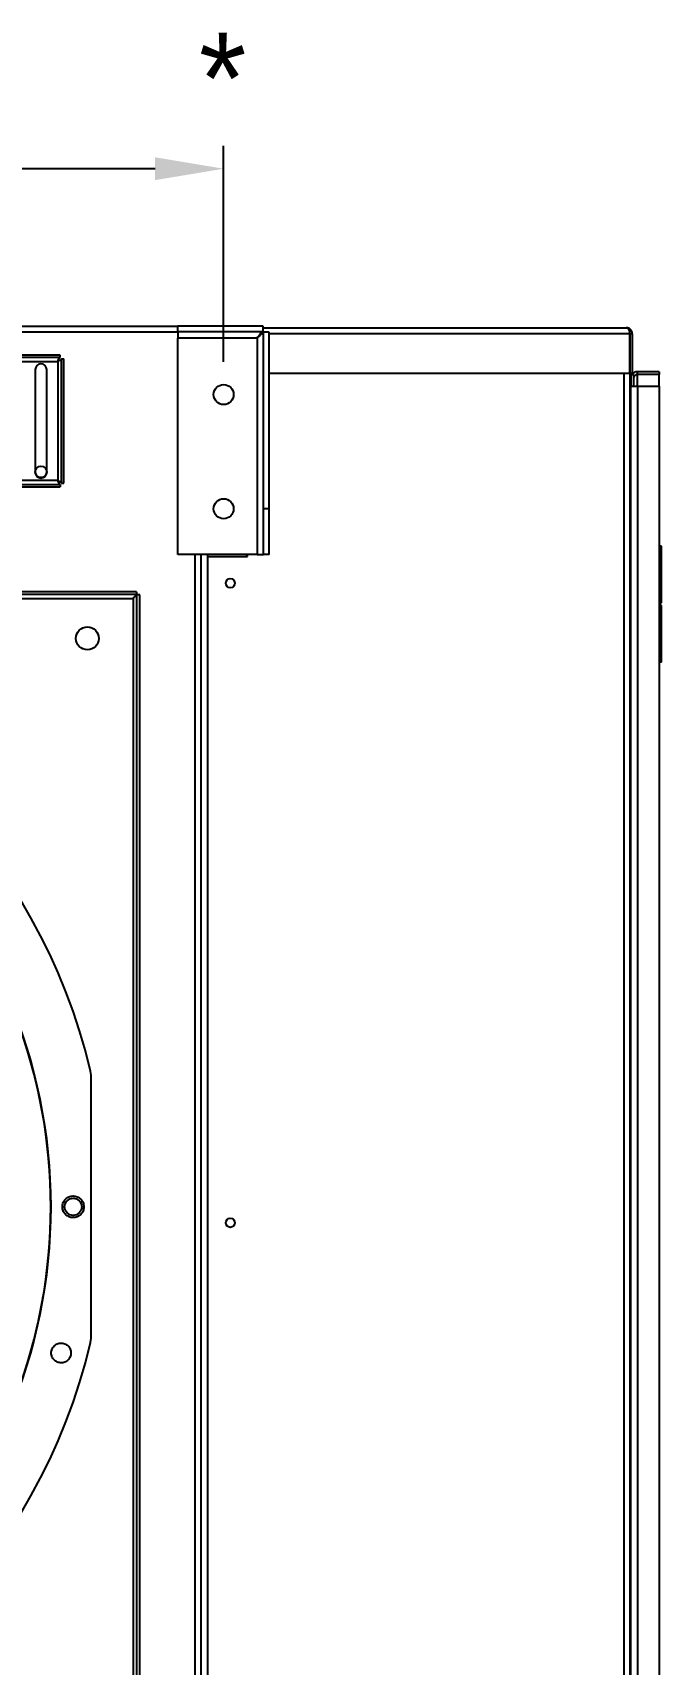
# Model space of a CAD drawing. Header units: inches. Extents: x 1229 to 1453, y -1023 to -720.
# Drawn here: x 1418.28 to 1432.05, y -755.28 to -719.56 of the extents above; entities that cross this region are included whole.
import ezdxf

# ---------------------------------------------------------------- set-up
doc = ezdxf.new("R2010")
doc.units = ezdxf.units.IN
doc.header["$MEASUREMENT"] = 0
doc.header["$PDSIZE"] = -1
doc.dimstyles.new('RAE Solutions', dxfattribs={"dimtxt": 2, "dimasz": 1.5, "dimexe": 0.5, "dimexo": 0.5, "dimgap": 0.5, "dimtad": 0, "dimtih": 1, "dimtoh": 1, "dimdec": 3, "dimrnd": 0.125, "dimzin": 1, "dimdsep": 46, "dimlunit": 5, "dimtxsty": 'Standard', "dimcen": 0.09, "dimadec": 0, "dimazin": 0, "dimtfac": 1, "dimtdec": 3, "dimtofl": 0, "dimtmove": 0, "dimatfit": 3, "dimfxl": 1, "dimtolj": 1, "dimtzin": 1, "dimarcsym": 0})

# ---------------------------------------------------------------- blocks, each defined once
blk = doc.blocks.new('*D283')
at = {"color": 0, "lineweight": -2, "transparency": 16777216}
for p, q in [((1392.524, -726.764), (1392.524, -722.04)), ((1422.462, -726.764), (1422.462, -722.04)), ((1394.024, -722.54), (1405.493, -722.54)), ((1420.962, -722.54), (1409.493, -722.54))]:
    blk.add_line(p, q, dxfattribs=at)
at = {"color": 0, "transparency": 16777216}
for points in [[(1394.024, -722.29), (1394.024, -722.79), (1392.524, -722.54)], [(1420.962, -722.29), (1420.962, -722.79), (1422.462, -722.54)]]:
    blk.add_solid(points, dxfattribs=at)
at = {"layer": 'Defpoints', "color": 0, "transparency": 16777216}
for p in [(1422.462, -722.54), (1392.524, -727.264), (1422.462, -727.264)]:
    blk.add_point(p, dxfattribs=at)
at = {"color": 0, "transparency": 16777216, "insert": (1407.493, -722.54), "char_height": 2, "attachment_point": 5}
blk.add_mtext('\\A1;30', dxfattribs=at)

msp = doc.modelspace()

# ---------------------------------------------------------------- linework, layer by layer
at = {"color": 18, "linetype": 'Continuous', "lineweight": 25, "true_color": 0x000000}
for p, q in [((1362.4618, -725.9825), (1421.4618, -725.9825)), ((1421.4618, -726.1125), (1421.4618, -725.9825)), ((1423.3247, -725.9825), (1421.4618, -725.9825)), ((1421.4618, -726.1125), (1421.4618, -725.9825)), ((1423.3247, -725.9825), (1421.4618, -725.9825)), ((1421.4618, -726.1125), (1421.4618, -725.9825)), ((1423.3247, -725.9825), (1421.4618, -725.9825)), ((1423.3247, -726.1125), (1423.3247, -725.9825)), ((1423.3247, -726.1125), (1423.3247, -725.9825)), ((1423.3247, -726.1125), (1423.3247, -725.9825)), ((1423.3247, -726.0196), (1431.2748, -726.0196)), ((1423.3247, -726.0196), (1431.2748, -726.0196)), ((1423.3247, -726.0196), (1431.2748, -726.0196)), ((1421.4618, -726.1155), (1362.4618, -726.1155)), ((1423.3247, -726.1125), (1421.4618, -726.1125)), ((1421.4618, -726.1125), (1421.4618, -726.2465)), ((1423.3247, -726.1125), (1421.4618, -726.1125)), ((1421.4618, -726.1125), (1421.4618, -726.2465)), ((1423.3247, -726.1125), (1421.4618, -726.1125)), ((1421.4618, -726.1125), (1421.4618, -726.2465)), ((1423.1978, -726.2465), (1421.4618, -726.2465)), ((1421.4618, -730.9825), (1421.4618, -726.2465)), ((1423.1978, -726.2465), (1421.4618, -726.2465)), ((1421.4618, -730.9825), (1421.4618, -726.2465)), ((1423.1978, -726.2465), (1421.4618, -726.2465)), ((1421.4618, -730.9825), (1421.4618, -726.2465)), ((1423.1978, -726.2465), (1423.1978, -730.9825)), ((1423.1978, -726.2465), (1423.1978, -730.9825)), ((1423.1978, -726.2465), (1423.1978, -730.9825)), ((1423.2941, -726.1526), (1423.2606, -726.1526)), ((1423.2941, -726.1526), (1423.2606, -726.1526)), ((1423.2941, -726.1526), (1423.2606, -726.1526)), ((1423.4618, -726.1196), (1423.3318, -726.1196)), ((1423.3318, -729.9825), (1423.3318, -726.1196)), ((1423.4618, -726.1196), (1423.3318, -726.1196)), ((1423.3318, -729.9825), (1423.3318, -726.1196)), ((1423.4618, -726.1196), (1423.3318, -726.1196)), ((1423.3318, -729.9825), (1423.3318, -726.1196)), ((1423.4618, -729.9825), (1423.4618, -726.1196)), ((1423.4618, -729.9825), (1423.4618, -726.1196)), ((1423.4618, -729.9825), (1423.4618, -726.1196)), ((1431.3507, -726.1526), (1423.4618, -726.1526)), ((1431.3507, -726.1526), (1423.4618, -726.1526)), ((1431.3507, -726.1526), (1423.4618, -726.1526)), ((1431.3507, -726.1526), (1431.3507, -727.0196)), ((1431.3578, -726.1526), (1431.3507, -726.1526)), ((1431.3507, -726.1526), (1431.3507, -727.0196)), ((1431.3578, -726.1526), (1431.3507, -726.1526)), ((1431.3507, -726.1526), (1431.3507, -727.0196)), ((1431.3578, -726.1526), (1431.3507, -726.1526)), ((1431.4078, -726.1526), (1431.3578, -726.1526)), ((1431.3578, -726.1526), (1431.3578, -727.0196)), ((1431.4078, -726.1526), (1431.3578, -726.1526)), ((1431.3578, -726.1526), (1431.3578, -727.0196)), ((1431.4078, -726.1526), (1431.3578, -726.1526)), ((1431.3578, -726.1526), (1431.3578, -727.0196)), ((1431.4078, -726.1526), (1431.4078, -727.0196)), ((1431.4078, -726.1526), (1431.4078, -727.0196)), ((1431.4078, -726.1526), (1431.4078, -727.0196)), ((1418.8839, -726.6239), (1395.0396, -726.6239)), ((1418.8839, -726.6739), (1395.0396, -726.6739)), ((1395.0948, -726.7569), (1418.8288, -726.7569)), ((1418.8288, -726.7569), (1418.8288, -729.3659)), ((1418.8839, -726.6739), (1418.8839, -726.6239)), ((1418.9118, -726.7017), (1418.9618, -726.7017)), ((1418.9118, -729.421), (1418.9118, -726.7017)), ((1418.9618, -729.421), (1418.9618, -726.7017)), ((1418.3368, -726.9364), (1418.3368, -729.1864)), ((1418.5868, -729.1864), (1418.5868, -726.9364)), ((1431.3507, -727.0196), (1423.4618, -727.0196)), ((1431.3507, -727.0196), (1423.4618, -727.0196)), ((1431.3507, -727.0196), (1423.4618, -727.0196)), ((1431.2248, -727.0196), (1431.2248, -764.4265)), ((1431.2248, -727.0196), (1431.2248, -764.4265)), ((1431.2248, -727.0196), (1431.2248, -764.4265)), ((1431.4078, -727.0196), (1431.3578, -727.0196)), ((1431.3578, -727.0196), (1431.3578, -764.4265)), ((1431.4078, -727.0196), (1431.3578, -727.0196)), ((1431.3578, -727.0196), (1431.3578, -764.4265)), ((1431.4078, -727.0196), (1431.3578, -727.0196)), ((1431.3578, -727.0196), (1431.3578, -764.4265)), ((1431.3738, -727.0456), (1431.3997, -727.0456)), ((1431.3738, -727.0456), (1431.3738, -727.2956)), ((1431.3738, -727.0456), (1431.3997, -727.0456)), ((1431.3738, -727.0456), (1431.3738, -727.2956)), ((1431.3738, -727.0456), (1431.3997, -727.0456)), ((1431.3738, -727.0456), (1431.3738, -727.2956)), ((1431.3997, -727.0456), (1431.4368, -727.0456)), ((1431.3997, -727.0456), (1431.4368, -727.0456)), ((1431.3997, -727.0456), (1431.4368, -727.0456)), ((1431.4368, -727.0456), (1431.4368, -727.2956)), ((1431.4368, -727.0456), (1431.4368, -727.2956)), ((1431.4368, -727.0456), (1431.4368, -727.2956)), ((1431.5198, -727.0456), (1431.5198, -726.9826)), ((1431.9988, -726.9826), (1431.5198, -726.9826)), ((1431.5198, -727.0456), (1431.5198, -726.9826)), ((1431.9988, -726.9826), (1431.5198, -726.9826)), ((1431.5198, -727.0456), (1431.5198, -726.9826)), ((1431.9988, -726.9826), (1431.5198, -726.9826)), ((1431.9988, -727.0456), (1431.5198, -727.0456)), ((1431.5198, -727.2956), (1431.5198, -727.0456)), ((1431.9988, -727.0456), (1431.5198, -727.0456)), ((1431.5198, -727.2956), (1431.5198, -727.0456)), ((1431.9988, -727.0456), (1431.5198, -727.0456)), ((1431.5198, -727.2956), (1431.5198, -727.0456)), ((1431.9988, -726.9826), (1431.9988, -727.0456)), ((1431.9988, -726.9826), (1431.9988, -727.0456)), ((1431.9988, -726.9826), (1431.9988, -727.0456)), ((1431.9988, -727.2956), (1431.9988, -727.0456)), ((1431.9988, -727.2956), (1431.9988, -727.0456)), ((1431.9988, -727.2956), (1431.9988, -727.0456)), ((1431.3738, -763.5456), (1431.3738, -727.2956)), ((1431.3738, -727.2956), (1431.3997, -727.2956)), ((1431.3738, -763.5456), (1431.3738, -727.2956)), ((1431.3738, -727.2956), (1431.3997, -727.2956)), ((1431.3738, -763.5456), (1431.3738, -727.2956)), ((1431.3738, -727.2956), (1431.3997, -727.2956)), ((1431.3997, -727.2956), (1431.5198, -727.2956)), ((1431.3997, -727.2956), (1431.5198, -727.2956)), ((1431.3997, -727.2956), (1431.5198, -727.2956)), ((1431.5198, -727.2956), (1431.5198, -763.5456)), ((1431.5198, -727.2956), (1431.9988, -727.2956)), ((1431.5198, -727.2956), (1431.5198, -763.5456)), ((1431.5198, -727.2956), (1431.9988, -727.2956)), ((1431.5198, -727.2956), (1431.5198, -763.5456)), ((1431.5198, -727.2956), (1431.9988, -727.2956)), ((1431.9988, -727.2956), (1431.9988, -763.5456)), ((1431.9988, -727.2956), (1431.9988, -763.5456)), ((1431.9988, -727.2956), (1431.9988, -763.5456)), ((1395.0396, -729.4489), (1418.8839, -729.4489)), ((1395.0396, -729.4989), (1418.8839, -729.4989)), ((1418.8288, -729.3659), (1395.0948, -729.3659)), ((1418.8839, -729.4489), (1418.8839, -729.4989)), ((1418.9118, -729.421), (1418.9618, -729.421)), ((1423.4618, -729.9825), (1423.3318, -729.9825)), ((1423.3318, -730.9825), (1423.3318, -729.9825)), ((1423.4618, -729.9825), (1423.3318, -729.9825)), ((1423.3318, -730.9825), (1423.3318, -729.9825)), ((1423.4618, -729.9825), (1423.3318, -729.9825)), ((1423.3318, -730.9825), (1423.3318, -729.9825)), ((1423.4618, -730.9825), (1423.4618, -729.9825)), ((1423.4618, -730.9825), (1423.4618, -729.9825)), ((1423.4618, -730.9825), (1423.4618, -729.9825)), ((1423.1978, -730.9825), (1421.4618, -730.9825)), ((1423.1978, -730.9825), (1421.4618, -730.9825)), ((1423.1978, -730.9825), (1421.4618, -730.9825)), ((1421.8288, -730.9825), (1421.8288, -764.4265)), ((1421.8288, -730.9825), (1421.8288, -764.4265)), ((1421.8288, -730.9825), (1421.8288, -764.4265)), ((1421.9618, -730.9825), (1421.9618, -764.4265)), ((1421.9618, -730.9825), (1421.9618, -764.4265)), ((1421.9618, -730.9825), (1421.9618, -764.4265)), ((1422.1078, -730.9825), (1422.1078, -731.0276)), ((1422.1078, -730.9825), (1422.1078, -731.0276)), ((1422.1078, -730.9825), (1422.1078, -731.0276)), ((1422.1078, -731.0276), (1422.1078, -764.4265)), ((1422.1078, -731.0276), (1422.9828, -731.0276)), ((1422.1078, -731.0276), (1422.1078, -764.4265)), ((1422.1078, -731.0276), (1422.9828, -731.0276)), ((1422.1078, -731.0276), (1422.1078, -764.4265)), ((1422.1078, -731.0276), (1422.9828, -731.0276)), ((1422.9618, -730.9825), (1422.9618, -731.0276)), ((1422.9618, -730.9825), (1422.9618, -731.0276)), ((1422.9618, -730.9825), (1422.9618, -731.0276)), ((1422.9828, -731.0276), (1422.9828, -730.9825)), ((1422.9828, -731.0276), (1422.9828, -730.9825)), ((1422.9828, -731.0276), (1422.9828, -730.9825)), ((1423.1978, -730.9825), (1423.3318, -730.9825)), ((1423.1978, -730.9825), (1423.3318, -730.9825)), ((1423.1978, -730.9825), (1423.3318, -730.9825)), ((1423.4618, -730.9825), (1423.3318, -730.9825)), ((1423.4618, -730.9825), (1423.3318, -730.9825)), ((1423.4618, -730.9825), (1423.3318, -730.9825)), ((1432.0458, -730.8006), (1431.9988, -730.8006)), ((1432.0458, -730.8006), (1431.9988, -730.8006)), ((1432.0458, -730.8006), (1431.9988, -730.8006)), ((1432.0458, -732.0406), (1432.0458, -730.8006)), ((1432.0458, -732.0406), (1432.0458, -730.8006)), ((1432.0458, -732.0406), (1432.0458, -730.8006)), ((1420.5544, -731.7987), (1393.5486, -731.7987)), ((1420.5544, -731.7987), (1420.5544, -731.8617)), ((1420.5544, -731.8617), (1393.5486, -731.8617)), ((1393.6245, -731.9447), (1420.4785, -731.9447)), ((1420.4785, -731.9447), (1420.4785, -759.1947)), ((1420.6245, -731.8687), (1420.5615, -731.8687)), ((1420.5615, -759.2706), (1420.5615, -731.8687)), ((1420.6245, -759.2706), (1420.6245, -731.8687)), ((1431.3578, -732.1031), (1431.3738, -732.1031)), ((1431.3578, -732.1031), (1431.3738, -732.1031)), ((1431.3578, -732.1031), (1431.3738, -732.1031)), ((1432.0458, -732.0406), (1431.9988, -732.0406)), ((1432.0458, -732.0406), (1431.9988, -732.0406)), ((1432.0458, -732.0406), (1431.9988, -732.0406)), ((1432.0453, -732.1031), (1431.9988, -732.1031)), ((1432.0453, -732.1031), (1431.9988, -732.1031)), ((1432.0453, -732.1031), (1431.9988, -732.1031)), ((1432.03, -732.1031), (1432.03, -732.0406)), ((1432.03, -732.1031), (1432.03, -732.0406)), ((1432.03, -732.1031), (1432.03, -732.0406)), ((1432.0453, -733.3431), (1432.0453, -732.1031)), ((1432.0453, -733.3431), (1432.0453, -732.1031)), ((1432.0453, -733.3431), (1432.0453, -732.1031)), ((1431.3578, -733.3431), (1431.3738, -733.3431)), ((1431.3578, -733.3431), (1431.3738, -733.3431)), ((1431.3578, -733.3431), (1431.3738, -733.3431)), ((1432.0453, -733.3431), (1431.9988, -733.3431)), ((1432.0453, -733.3431), (1431.9988, -733.3431)), ((1432.0453, -733.3431), (1431.9988, -733.3431)), ((1419.5602, -742.3832), (1419.5497, -742.2929)), ((1419.5603, -745.2608), (1419.5602, -742.3832)), ((1419.5602, -748.1384), (1419.5603, -745.2608)), ((1419.5497, -748.2287), (1419.5602, -748.1384))]:
    msp.add_line(p, q, dxfattribs=at)
for centre, radius in [((1422.4618, -727.4825), 0.2188), ((1422.4618, -727.4825), 0.2188), ((1422.4618, -727.4825), 0.2188), ((1418.4618, -729.1737), 0.125), ((1422.4618, -729.9825), 0.2188), ((1422.4618, -729.9825), 0.2188), ((1422.4618, -729.9825), 0.2188), ((1422.6078, -731.6111), 0.0995), ((1422.6078, -731.6111), 0.0995), ((1422.6078, -731.6111), 0.0995), ((1419.4785, -732.8197), 0.25), ((1406.9618, -745.2608), 11.7126), ((1419.1665, -745.2608), 0.1875), ((1422.6078, -745.6111), 0.0995), ((1422.6078, -745.6111), 0.0995), ((1422.6078, -745.6111), 0.0995)]:
    msp.add_circle(centre, radius, dxfattribs=at)
for centre, radius, start, end in [((1418.4618, -726.9364), 0.125, 0, 180), ((1431.5198, -727.1286), 0.146, 90, 145.35478), ((1431.5198, -727.1286), 0.146, 90, 145.35478), ((1431.5198, -727.1286), 0.146, 90, 145.35478), ((1431.5198, -727.1286), 0.083, 90, 180), ((1431.5198, -727.1286), 0.083, 90, 180), ((1431.5198, -727.1286), 0.083, 90, 180), ((1418.4618, -729.1864), 0.125, 180, 0), ((1406.9618, -745.2608), 12.9331, 13.26667, 76.73333), ((1406.9618, -745.2608), 11.7147, 339.09994, 20.90006), ((1406.9618, -745.2608), 12.9331, 283.26667, 346.73333)]:
    msp.add_arc(centre, radius, start, end, dxfattribs=at)
for points, knots in [([(1431.2748, -726.0196), (1431.2836, -726.021), (1431.303, -726.0241), (1431.3281, -726.0483), (1431.3431, -726.0849), (1431.3493, -726.1205), (1431.3503, -726.1438), (1431.3507, -726.1526)], [0, 0, 0, 0, 0.2277485, 0.4962014, 0.6892053, 0.8824399, 1, 1, 1, 1]), ([(1431.4078, -726.1526), (1431.4069, -726.1409), (1431.4052, -726.1186), (1431.3929, -726.0894), (1431.3775, -726.0668), (1431.3563, -726.0461), (1431.3234, -726.0253), (1431.2931, -726.0218), (1431.2748, -726.0196)], [0, 0, 0, 0, 0.15709085, 0.29742919, 0.42172758, 0.53098073, 0.71670474, 1, 1, 1, 1]), ([(1431.2748, -726.0196), (1431.2836, -726.021), (1431.303, -726.0241), (1431.3281, -726.0483), (1431.3431, -726.0849), (1431.3493, -726.1205), (1431.3503, -726.1438), (1431.3507, -726.1526)], [0, 0, 0, 0, 0.2277485, 0.4962014, 0.6892053, 0.8824399, 1, 1, 1, 1]), ([(1431.4078, -726.1526), (1431.4069, -726.1409), (1431.4052, -726.1186), (1431.3929, -726.0894), (1431.3775, -726.0668), (1431.3563, -726.0461), (1431.3234, -726.0253), (1431.2931, -726.0218), (1431.2748, -726.0196)], [0, 0, 0, 0, 0.15709085, 0.29742919, 0.42172758, 0.53098073, 0.71670474, 1, 1, 1, 1]), ([(1431.2748, -726.0196), (1431.2836, -726.021), (1431.303, -726.0241), (1431.3281, -726.0483), (1431.3431, -726.0849), (1431.3493, -726.1205), (1431.3503, -726.1438), (1431.3507, -726.1526)], [0, 0, 0, 0, 0.2277485, 0.4962014, 0.6892053, 0.8824399, 1, 1, 1, 1]), ([(1431.4078, -726.1526), (1431.4069, -726.1409), (1431.4052, -726.1186), (1431.3929, -726.0894), (1431.3775, -726.0668), (1431.3563, -726.0461), (1431.3234, -726.0253), (1431.2931, -726.0218), (1431.2748, -726.0196)], [0, 0, 0, 0, 0.15709085, 0.29742919, 0.42172758, 0.53098073, 0.71670474, 1, 1, 1, 1]), ([(1423.1978, -726.2465), (1423.2083, -726.229), (1423.2295, -726.1939), (1423.2612, -726.1496), (1423.293, -726.1186), (1423.3141, -726.1146), (1423.3247, -726.1125)], [0, 0, 0, 0, 0.2499997, 0.4999982, 0.7500043, 1, 1, 1, 1]), ([(1423.1978, -726.2465), (1423.2083, -726.229), (1423.2295, -726.1939), (1423.2612, -726.1496), (1423.293, -726.1186), (1423.3141, -726.1146), (1423.3247, -726.1125)], [0, 0, 0, 0, 0.2499997, 0.4999982, 0.7500043, 1, 1, 1, 1]), ([(1423.1978, -726.2465), (1423.2083, -726.229), (1423.2295, -726.1939), (1423.2612, -726.1496), (1423.293, -726.1186), (1423.3141, -726.1146), (1423.3247, -726.1125)], [0, 0, 0, 0, 0.2499997, 0.4999982, 0.7500043, 1, 1, 1, 1]), ([(1423.3318, -726.1196), (1423.3307, -726.1207), (1423.3285, -726.1228), (1423.3126, -726.1359), (1423.2862, -726.1593), (1423.2475, -726.1979), (1423.2151, -726.2296), (1423.1978, -726.2465)], [0, 0, 0, 0, 0.1511523, 0.3020004, 0.4605084, 0.711982, 1, 1, 1, 1]), ([(1423.3318, -726.1196), (1423.3307, -726.1207), (1423.3285, -726.1228), (1423.3126, -726.1359), (1423.2862, -726.1593), (1423.2475, -726.1979), (1423.2151, -726.2296), (1423.1978, -726.2465)], [0, 0, 0, 0, 0.1511523, 0.3020004, 0.4605084, 0.711982, 1, 1, 1, 1]), ([(1423.3318, -726.1196), (1423.3307, -726.1207), (1423.3285, -726.1228), (1423.3126, -726.1359), (1423.2862, -726.1593), (1423.2475, -726.1979), (1423.2151, -726.2296), (1423.1978, -726.2465)], [0, 0, 0, 0, 0.1511523, 0.3020004, 0.4605084, 0.711982, 1, 1, 1, 1]), ([(1431.3578, -726.1526), (1431.3571, -726.1453), (1431.3559, -726.1314), (1431.3508, -726.1174), (1431.3469, -726.1118), (1431.3465, -726.1112)], [0, 0, 0, 0, 0.4983993, 0.9495515, 1, 1, 1, 1]), ([(1431.3578, -726.1526), (1431.3571, -726.1453), (1431.3559, -726.1314), (1431.3508, -726.1174), (1431.3469, -726.1118), (1431.3465, -726.1112)], [0, 0, 0, 0, 0.4983993, 0.9495515, 1, 1, 1, 1]), ([(1431.3578, -726.1526), (1431.3571, -726.1453), (1431.3559, -726.1314), (1431.3508, -726.1174), (1431.3469, -726.1118), (1431.3465, -726.1112)], [0, 0, 0, 0, 0.4983993, 0.9495515, 1, 1, 1, 1]), ([(1418.8288, -726.7569), (1418.8331, -726.7467), (1418.8416, -726.7265), (1418.8545, -726.7001), (1418.8674, -726.6813), (1418.8772, -726.6744), (1418.8827, -726.674), (1418.8839, -726.6739)], [0, 0, 0, 0, 0.2332176, 0.4664862, 0.6997632, 0.9330417, 1, 1, 1, 1]), ([(1418.9118, -726.7017), (1418.9107, -726.706), (1418.9085, -726.7146), (1418.8917, -726.7274), (1418.8674, -726.7403), (1418.8446, -726.7501), (1418.8317, -726.7556), (1418.8288, -726.7569)], [0, 0, 0, 0, 0.2332229, 0.4664916, 0.6997641, 0.9330449, 1, 1, 1, 1]), ([(1418.8839, -729.4489), (1418.8796, -729.4478), (1418.8711, -729.4456), (1418.8582, -729.4288), (1418.8453, -729.4045), (1418.8355, -729.3817), (1418.83, -729.3688), (1418.8288, -729.3659)], [0, 0, 0, 0, 0.2332229, 0.4664903, 0.6997614, 0.9330409, 1, 1, 1, 1]), ([(1418.8288, -729.3659), (1418.8389, -729.3702), (1418.8592, -729.3787), (1418.8856, -729.3916), (1418.9043, -729.4045), (1418.9112, -729.4143), (1418.9117, -729.4198), (1418.9118, -729.421)], [0, 0, 0, 0, 0.233225, 0.4664945, 0.6997631, 0.9330447, 1, 1, 1, 1]), ([(1420.5544, -731.8617), (1420.554, -731.8621), (1420.5532, -731.8629), (1420.549, -731.8689), (1420.5424, -731.8775), (1420.5308, -731.8911), (1420.5091, -731.9131), (1420.4899, -731.9329), (1420.4785, -731.9447)], [0, 0, 0, 0, 0.1202754, 0.2365964, 0.3512753, 0.4667359, 0.683958, 1, 1, 1, 1]), ([(1420.4785, -731.9447), (1420.4913, -731.9323), (1420.512, -731.9123), (1420.5363, -731.8884), (1420.5522, -731.8756), (1420.5604, -731.8699), (1420.5612, -731.8691), (1420.5615, -731.8687)], [0, 0, 0, 0, 0.3427326, 0.5568104, 0.7264845, 0.8967102, 1, 1, 1, 1]), ([(1395.2522, -745.2608), (1395.2571, -745.0053), (1395.2667, -744.4944), (1395.3447, -743.7313), (1395.4689, -742.9748), (1395.6432, -742.228), (1395.8657, -741.4942), (1396.1359, -740.7766), (1396.4523, -740.0781), (1396.8138, -739.4019), (1397.2187, -738.7507), (1397.6653, -738.1274), (1398.1518, -737.5347), (1398.676, -736.975), (1399.2356, -736.4508), (1399.8284, -735.9644), (1400.4517, -735.5177), (1401.1028, -735.1128), (1401.7791, -734.7513), (1402.4775, -734.4349), (1403.1952, -734.1648), (1403.929, -733.9422), (1404.6757, -733.7681), (1405.4323, -733.6432), (1406.1954, -733.568), (1406.9618, -733.5429), (1407.7282, -733.568), (1408.4913, -733.6432), (1409.2478, -733.7681), (1409.9946, -733.9422), (1410.7284, -734.1648), (1411.446, -734.4349), (1412.1445, -734.7513), (1412.8207, -735.1128), (1413.4719, -735.5177), (1414.0952, -735.9644), (1414.6879, -736.4508), (1415.2476, -736.975), (1415.7717, -737.5347), (1416.2582, -738.1274), (1416.7048, -738.7507), (1417.1098, -739.4019), (1417.4712, -740.0781), (1417.7877, -740.7766), (1418.0578, -741.4942), (1418.2803, -742.228), (1418.4547, -742.9748), (1418.5788, -743.7313), (1418.6568, -744.4944), (1418.6665, -745.0053), (1418.6713, -745.2608)], [0, 0, 0, 0, 0.0208333, 0.0416667, 0.0625, 0.0833333, 0.1041667, 0.125, 0.1458333, 0.1666667, 0.1875, 0.2083334, 0.2291667, 0.25, 0.2708334, 0.2916666, 0.3125, 0.3333333, 0.3541667, 0.375, 0.3958333, 0.4166666, 0.4375001, 0.4583333, 0.4791667, 0.5, 0.5208333, 0.5416667, 0.5625, 0.5833334, 0.6041667, 0.625, 0.6458334, 0.6666667, 0.6875, 0.7083334, 0.7291667, 0.75, 0.7708333, 0.7916667, 0.8125, 0.8333333, 0.8541667, 0.875, 0.8958333, 0.9166667, 0.9375, 0.9583333, 0.9791667, 1, 1, 1, 1]), ([(1418.6713, -745.2608), (1418.6665, -745.5163), (1418.6568, -746.0272), (1418.5788, -746.7903), (1418.4547, -747.5468), (1418.2803, -748.2936), (1418.0578, -749.0274), (1417.7877, -749.745), (1417.4712, -750.4435), (1417.1098, -751.1197), (1416.7048, -751.7709), (1416.2582, -752.3942), (1415.7717, -752.9869), (1415.2476, -753.5466), (1414.6879, -754.0708), (1414.0952, -754.5572), (1413.4719, -755.0039), (1412.8207, -755.4088), (1412.1445, -755.7703), (1411.446, -756.0867), (1410.7284, -756.3568), (1409.9946, -756.5794), (1409.2478, -756.7535), (1408.4913, -756.8784), (1407.7282, -756.9536), (1406.9618, -756.9787), (1406.1954, -756.9536), (1405.4323, -756.8784), (1404.6757, -756.7535), (1403.929, -756.5794), (1403.1952, -756.3568), (1402.4775, -756.0867), (1401.7791, -755.7702), (1401.1028, -755.4088), (1400.4517, -755.0039), (1399.8284, -754.5572), (1399.2356, -754.0708), (1398.676, -753.5466), (1398.1518, -752.9869), (1397.6653, -752.3942), (1397.2187, -751.7709), (1396.8138, -751.1197), (1396.4523, -750.4435), (1396.1359, -749.745), (1395.8657, -749.0274), (1395.6432, -748.2936), (1395.4689, -747.5468), (1395.3447, -746.7903), (1395.2667, -746.0272), (1395.2571, -745.5163), (1395.2522, -745.2608)], [0, 0, 0, 0, 0.0208333, 0.0416667, 0.0625, 0.0833333, 0.1041667, 0.125, 0.1458333, 0.1666667, 0.1875, 0.2083333, 0.2291667, 0.25, 0.2708333, 0.2916666, 0.3125, 0.3333333, 0.3541666, 0.375, 0.3958333, 0.4166666, 0.4375, 0.4583333, 0.4791667, 0.5, 0.5208333, 0.5416667, 0.5624999, 0.5833334, 0.6041667, 0.625, 0.6458333, 0.6666667, 0.6875, 0.7083334, 0.7291666, 0.75, 0.7708333, 0.7916666, 0.8125, 0.8333333, 0.8541667, 0.875, 0.8958333, 0.9166667, 0.9375, 0.9583333, 0.9791667, 1, 1, 1, 1]), ([(1418.9303, -745.2608), (1418.9338, -745.2299), (1418.9409, -745.1684), (1418.9949, -745.0902), (1419.0721, -745.0376), (1419.1646, -745.0184), (1419.2579, -745.0362), (1419.3367, -745.0886), (1419.3919, -745.1675), (1419.3991, -745.2297), (1419.4027, -745.2608)], [0, 0, 0, 0, 0.1248118, 0.2487714, 0.3724205, 0.4972353, 0.6229443, 0.7486446, 0.8743275, 1, 1, 1, 1]), ([(1419.4027, -745.2608), (1419.3991, -745.2919), (1419.3919, -745.3541), (1419.3367, -745.433), (1419.2579, -745.4854), (1419.1646, -745.5032), (1419.0721, -745.484), (1418.995, -745.4314), (1418.9409, -745.3533), (1418.9338, -745.2917), (1418.9303, -745.2608)], [0, 0, 0, 0, 0.1256863, 0.2513821, 0.3770963, 0.5028119, 0.6275054, 0.751093, 0.8750863, 1, 1, 1, 1]), ([(1418.6862, -748.4604), (1418.6894, -748.4321), (1418.6959, -748.3756), (1418.7456, -748.3038), (1418.8166, -748.2556), (1418.9012, -748.2382), (1418.9866, -748.2545), (1419.0588, -748.3026), (1419.1094, -748.3749), (1419.116, -748.4319), (1419.1193, -748.4604)], [0, 0, 0, 0, 0.1247761, 0.2492681, 0.3731868, 0.4974528, 0.6229639, 0.7486573, 0.8743365, 1, 1, 1, 1]), ([(1419.1193, -748.4604), (1419.116, -748.4889), (1419.1094, -748.5458), (1419.0588, -748.6181), (1418.9866, -748.6662), (1418.901, -748.6826), (1418.816, -748.6649), (1418.7452, -748.6165), (1418.6959, -748.5449), (1418.6894, -748.4886), (1418.6862, -748.4604)], [0, 0, 0, 0, 0.1256207, 0.2512443, 0.3768827, 0.5025359, 0.6279122, 0.7518756, 0.8754947, 1, 1, 1, 1])]:
    msp.add_open_spline(points, degree=3, knots=knots, dxfattribs=at)

# ---------------------------------------------------------------- texts
at = {"color": 18, "true_color": 0x000000, "insert": (1422.4404, -720.561), "char_height": 2, "attachment_point": 5}
msp.add_mtext('\\A1;*', dxfattribs=at)

# ---------------------------------------------------------------- dimensions: what is measured, and where the dimension line sits
at = {"color": 18, "true_color": 0x000000}
dim = msp.add_linear_dim(base=(1422.4617645825, -722.5404750214), p1=(1392.5242645825, -727.2637971909), p2=(1422.4617645825, -727.2637972179), dimstyle='RAE Solutions', dxfattribs=at)
dim.commit()
dim.dimension.update_dxf_attribs({"geometry": '*D283', "text_midpoint": (1407.4930145825, -722.5404750214)})

doc.saveas('drawing.dxf')
